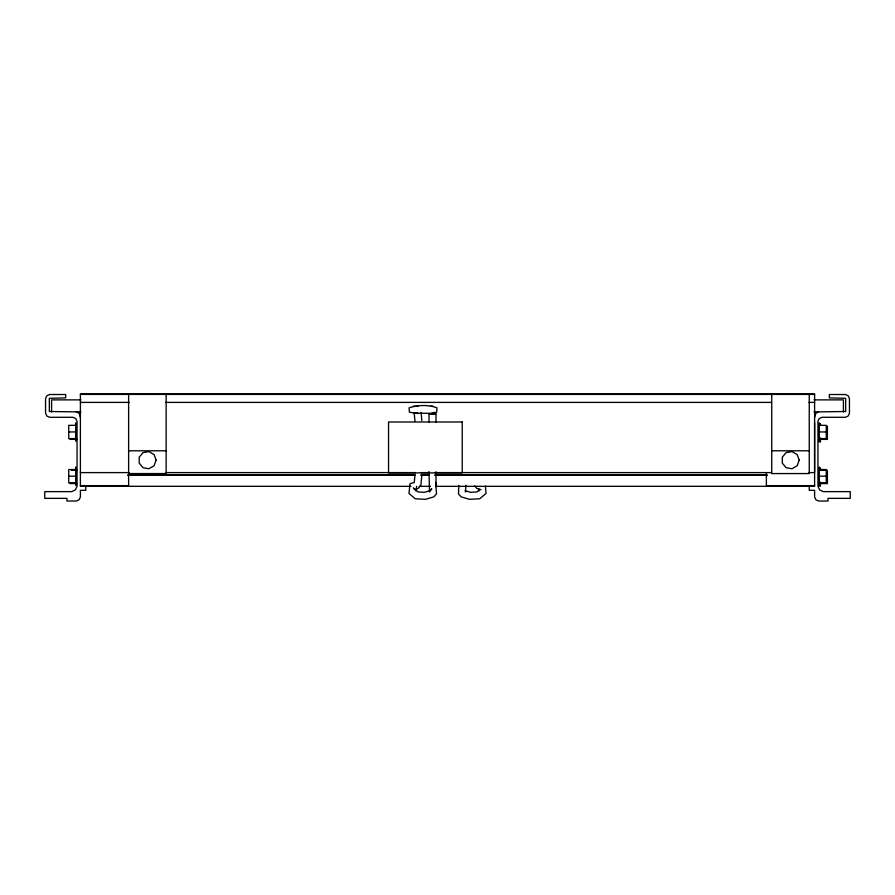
<?xml version="1.0" encoding="UTF-8"?>
<svg xmlns="http://www.w3.org/2000/svg" width="895" height="895" viewBox="0 0 895 895"><rect width="100%" height="100%" fill="white"/><g stroke="black" fill="none" stroke-linecap="round" stroke-linejoin="round"><path stroke-width="1.34" d="M429.007 471.553L429.533 491.981L431.759 488.704L429.969 490.695L424.431 492.317L418.133 491.97L413.356 487.943L415.056 489.99M429.018 422.171L429.018 413.949L435.988 413.937L435.988 422.205M435.977 471.766L436.044 486.712L435.596 482.338L436.514 493.895L433.829 496.87L425.416 499.332L415.269 498.772L408.948 493.447L410.011 483.747L414.251 482.472L414.922 475.435M814.607 471.732L814.607 422.653M465.467 491.981L465.926 485.224M421.746 476.14L420.918 485.056L418.178 488.446L416.074 489.084M458.822 485.347L458.486 493.895L461.171 496.87L469.584 499.332L479.731 498.772L486.052 493.447L485.37 486.03M415.906 491.008L416.69 486.332M814.607 417.294L815.882 413.21L818.623 411.935M479.731 489.554L476.867 491.97L470.569 492.317L465.031 490.695M432.341 413.277L436.67 412.248L437.006 407.851C428.414 404.518 417.685 404.999 409.082 407.84L409.429 412.237L418.323 413.512L416.197 412.998M430.159 413.412L434.433 412.382M430.708 406.296L432.9 406.162M435.988 413.937L429.018 413.949M75.706 425.315L68.736 425.338L68.736 438.606L75.706 438.572M68.736 431.972L75.706 431.949M70.078 439.378L77.048 439.356M75.706 469.528L68.736 469.551L68.736 482.819L75.706 482.785M71.477 470.322L77.048 470.3M68.736 476.185L75.706 476.162M70.078 483.591L77.048 483.568M80.393 394.404L814.607 394.404M80.919 399.875L51.586 399.875L51.586 411.935M814.081 399.875L843.414 399.875L843.414 411.935M80.393 402.392L129.249 402.392M165.541 402.392L771.333 402.392M809.024 402.392L814.607 402.392M80.919 411.935L49.337 411.51L49.337 398.297L65.659 397.872L65.659 394.516L49.583 394.516L46.831 395.791L45.555 398.543L45.555 413.277L46.831 416.018L49.583 417.294L73.021 417.294L75.773 418.569L77.048 421.321L77.048 486.276L75.348 489.934L71.689 491.635L44.75 491.635L44.75 498.358L66.991 498.358L66.991 501.032L76.377 501.032L79.118 499.757L80.393 497.016L80.393 490.315L85.752 490.315L85.752 486.298M814.081 411.935L845.663 411.51L845.663 398.297L829.341 397.872L829.341 394.516L845.417 394.516L848.169 395.791L849.444 398.543L849.444 413.277L848.169 416.018L845.417 417.294L821.979 417.294L819.227 418.569L817.952 421.321L817.952 486.276L819.652 489.934L823.31 491.635L850.25 491.635L850.25 498.358L828.009 498.358L828.009 501.032L818.623 501.032L815.882 499.757L814.607 497.016L814.607 490.315L809.248 490.315L809.248 486.298M413.814 413.277L429.902 413.277M128.623 450.789L166.146 450.789M771.736 450.789L809.248 450.789M80.393 472.605L129.249 472.605M165.541 472.605L415.392 472.605M420.974 472.605L429.354 472.605M434.936 472.605L771.333 472.605M809.024 472.605L814.607 472.605M128.623 473.567L166.146 473.567L166.146 394.516M127.851 475.044L415.392 475.044M420.974 475.044L429.354 475.044M434.936 475.044L767.149 475.044M127.851 475.267L415.392 475.267M420.974 475.267L429.354 475.267M434.936 475.267L767.149 475.267M80.393 485.627L128.623 485.627L128.623 394.516M814.607 485.627L766.377 485.627L766.377 473.03M410.962 486.343L80.393 486.298L80.393 393.968L814.607 393.968L814.607 486.298L436.089 486.343M419.33 486.343L430.495 486.343M819.294 425.315L826.264 425.338L826.264 438.606L819.294 438.572M819.294 431.949L826.264 431.972M820.446 439.356L827.405 439.378L827.405 426.121M819.294 469.528L826.264 469.551L826.264 482.819L819.294 482.785M820.446 470.3L827.405 470.334L827.405 483.591L820.446 483.568M819.294 476.162L826.264 476.185M413.255 406.162L417.943 406.408M481.04 489.722L476.822 488.446L474.775 485.907M76.377 411.935L79.118 413.21L80.393 417.294M478.702 488.67L479.093 491.008M421.153 412.394L421.78 420.594M414.262 413.579L414.944 420.963M820.446 423.57L820.446 425.338M820.446 437.979L820.446 442.052M820.446 467.783L820.446 469.551M820.446 482.192L820.446 486.276M819.294 422.787L819.294 441.28M819.294 467L819.294 485.493M819.104 423.57L819.104 425.338M819.104 437.979L819.104 442.052M819.104 467.783L819.104 469.551M819.104 482.192L819.104 486.276M809.248 394.516L809.248 473.567L771.736 473.567L771.736 394.516M75.706 422.787L75.706 441.28M75.706 467L75.706 485.493M156.088 460.175L154.052 465.769L148.894 468.745L143.032 467.716L139.206 463.151L139.206 457.188L143.032 452.624L148.894 451.595L154.052 454.57L156.088 460.175M799.201 460.175L797.165 465.769L791.997 468.745L786.134 467.716L782.308 463.151L782.308 457.188L786.134 452.624L791.997 451.595L797.165 454.57L799.201 460.175M462.234 421.981L388.553 421.981L388.553 472.896L462.234 472.896L462.234 421.981"/></g></svg>
